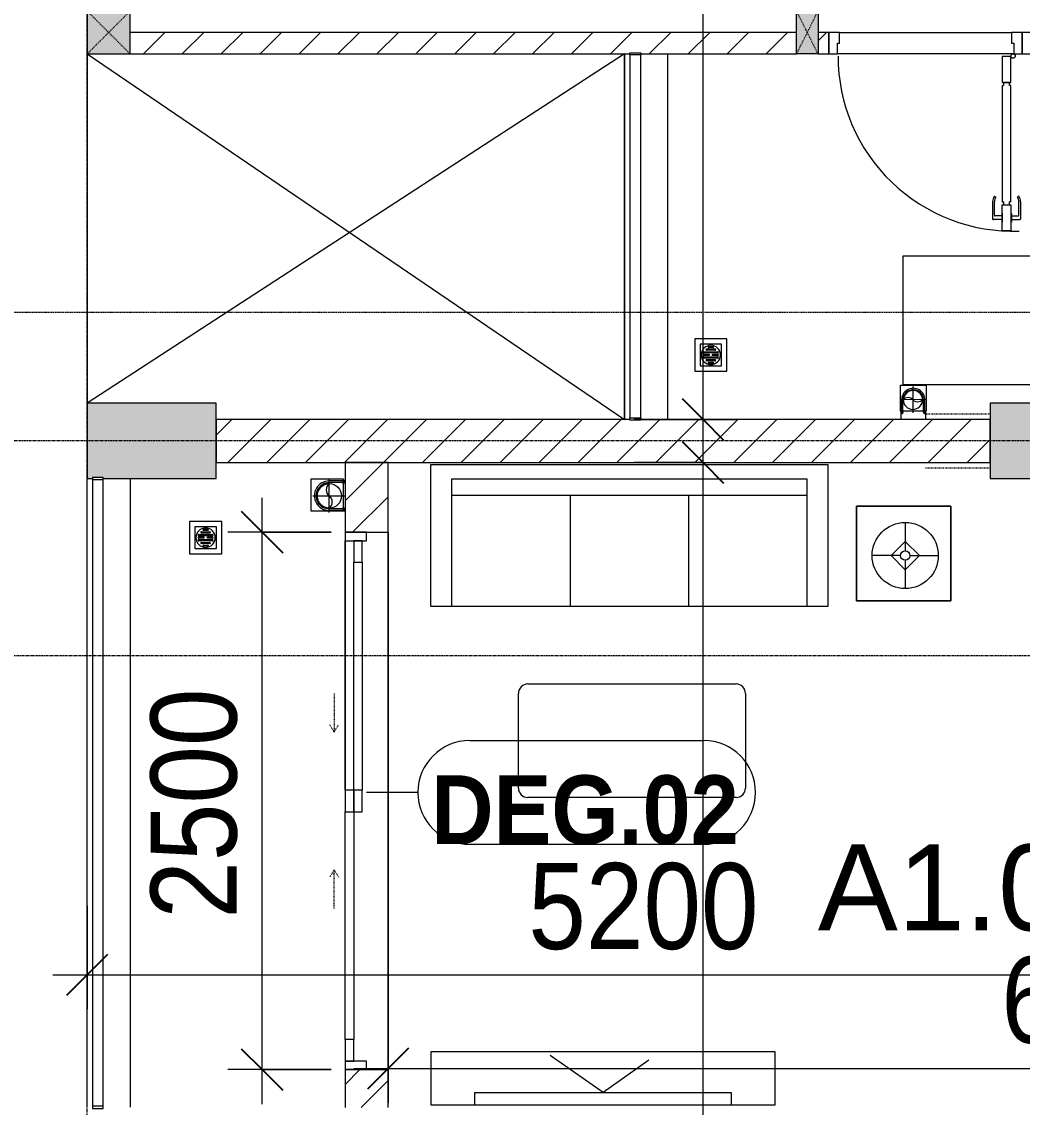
# Model space of a CAD drawing. Header units: millimetres. Extents: x 1591 to 239055, y -15958 to 83255.
# Drawn here: x 129228 to 133882, y 22437 to 27487 of the extents above; entities that cross this region are included whole.
import ezdxf

# ---------------------------------------------------------------- set-up
doc = ezdxf.new("R2010")
doc.units = ezdxf.units.MM
for name, pattern in [('Dash', [6, 3, -3]), ('Dash 1_8_', [6.35, 3.175, -3.175]), ('Dash Dot 3_16_', [7.9375, 4.7625, -1.5875, 0, -1.5875]), ('Grid Line', [22.225, 12.7, -3.175, 3.175, -3.175]), ('IMPORT-CENTER _2_', [40.64, 25.4, -5.08, 5.08, -5.08])]:
    doc.linetypes.add(name, pattern=pattern)
for name, color, linetype, lineweight in [('0-1', 250, 'Continuous', 5), ('A-ANNO-DIMS', 211, 'Continuous', 9), ('A-ANNO-DIMS-160', 211, 'Continuous', 9), ('A-AREA', 32, 'Dash 1_8_', 9), ('A-AREA-IDEN', 2, 'Continuous', 9), ('A-DETL-GENF-1', 9, 'Continuous', 9), ('A-DETL-THIN-1', 151, 'Continuous', 9), ('A-DOOR', 31, 'Continuous', 9), ('A-DOOR-1', 254, 'Continuous', 9), ('A-DOOR-2', 9, 'Continuous', 9), ('A-DOOR-FRAM', 31, 'Continuous', 9), ('A-DOOR-HDLN', 31, 'Dash', 9), ('A-DOOR-IDEN', 31, 'Continuous', 9), ('A-FLOR-1', 7, 'Continuous', 9), ('A-FLOR-2', 9, 'Continuous', 9), ('A-FLOR-HRAL', 11, 'Continuous', 9), ('A-FLOR-HRAL-1', 254, 'Continuous', 9), ('A-FLOR-HRAL-2', 9, 'Continuous', 9), ('A-WALL', 113, 'Continuous', 9), ('A-WALL-1', 253, 'Continuous', 18), ('A-WALL-2', 9, 'Continuous', 9), ('A-WALL-3', 113, 'Continuous', 18), ('A-WALL-PATT-1', 10, 'Continuous', 9), ('A-WALL-PATT-2', 111, 'Continuous', 9), ('G-ANNO-SYMB-1', 111, 'Dash Dot 3_16_', 18), ('G-IMPT', 8, 'Continuous', 9), ('G-IMPT-1', 254, 'Continuous', 9), ('G-IMPT-2', 8, 'IMPORT-CENTER _2_', 9), ('I-FURN', 30, 'Continuous', 9), ('I-FURN-1', 254, 'Continuous', 9), ('M-EQPM', 50, 'Continuous', 9), ('S-COLS', 52, 'Continuous', 9), ('S-COLS-1', 52, 'Continuous', 5), ('S-COLS-2', 250, 'Continuous', 18), ('S-COLS-3', 254, 'Continuous', 9), ('S-COLS-4', 253, 'Continuous', 18), ('S-COLS-5', 52, 'Continuous', 18), ('S-COLS-HDLN', 52, 'Dash', 9), ('S-COLS-HDLN-1', 9, 'Dash', 9), ('S-GRID-1', 1, 'Grid Line', 9)]:
    doc.layers.add(name, color=color, linetype=linetype, lineweight=lineweight)
doc.styles.add('Arial_13', font='arial_0.ttf', dxfattribs={"height": 400})
doc.styles.add('Arial_B_5', font='arialbd_0.ttf', dxfattribs={"width": 0.9, "height": 320})
doc.styles.add('UTM Avo', font='UTM Avo.ttf', dxfattribs={"width": 0.9, "height": 400})
doc.dimstyles.new('1_Dim_chi_tiet_2_5', dxfattribs={"dimscale": 304.8, "dimtxt": 399.720379, "dimasz": 0.629921, "dimexe": 0.524934, "dimexo": 0.0625, "dimgap": 0.052493, "dimtad": 1, "dimdec": 0, "dimrnd": 5, "dimzin": 0, "dimdsep": 46, "dimtxsty": 'UTM Avo', "dimblk1": 'OBLIQUE', "dimblk2": 'OBLIQUE', "dimsah": 1, "dimcen": 0.09, "dimdle": 0.524934, "dimazin": 0, "dimtfac": 1, "dimtdec": 4, "dimtix": 1, "dimtmove": 0, "dimatfit": 3, "dimfxl": 1.049869, "dimfxlon": 1, "dimtvp": 1, "dimtolj": 1, "dimtzin": 0, "dimarcsym": 2})
pattern_1 = [(45, (0, 0), (-90.50967, 90.50967), [])]
pattern_2 = [(45, (95879.7, 0), (-90.50967, 90.50967), [])]

# ---------------------------------------------------------------- blocks, each defined once
blk = doc.blocks.new('NCV_TKTC_KET CAU_rvt-1-TKCS_MB TẦNG 6-8')
at = {"layer": 'S-COLS-1'}
for points in [[(33727.6, 25361.9), (34252.6, 25361.9), (34252.6, 25711.9), (33652.6, 25711.9), (33652.6, 25361.9), (33677.6, 25361.9), (33677.6, 25366.9), (33727.6, 25366.9)], [(38852.6, 25361.9), (38852.6, 25711.9), (37852.6, 25711.9), (37852.6, 25361.9), (38381.5, 25361.9)]]:
    blk.add_hatch(color=256, dxfattribs=at).paths.add_polyline_path(points)
at = {"layer": 'A-FLOR-1'}
blk.add_line((36152.5, 27336.9), (36152.5, 25636.9), dxfattribs=at)
at = {"layer": 'S-COLS-2'}
for p, q in [((34252.6, 25711.9), (33652.6, 25711.9)), ((33652.6, 25711.9), (33652.6, 25361.9)), ((34252.6, 25361.9), (34252.6, 25711.9)), ((38852.6, 25711.9), (37852.6, 25711.9)), ((37852.6, 25711.9), (37852.6, 25361.9)), ((33652.6, 25361.9), (33677.6, 25361.9)), ((33727.6, 25361.9), (34252.6, 25361.9)), ((37852.6, 25361.9), (38852.6, 25361.9))]:
    blk.add_line(p, q, dxfattribs=at)
blk = doc.blocks.new('MAY GIAT - MAY GIAT_dwg-348053-TKCS_MB TẦNG 6-8')
at = {"layer": 'G-IMPT-1', "flags": 128}
blk.add_lwpolyline([(5, 596.6), (5, 2.3), (605, 2.3), (605, 596.6)], close=True, dxfattribs=at)
blk = doc.blocks.new('MAY GIAT - MAY GIAT-401071-TKCS_MB TẦNG 6-8')
at = {"layer": 'I-FURN-1'}
for p, q in [((5, -2.3), (605, -2.3)), ((5, -596.6), (5, -2.3)), ((605, -2.3), (605, -596.6)), ((605, -596.6), (5, -596.6))]:
    blk.add_line(p, q, dxfattribs=at)
at = {"extrusion": (0, 0, -1), "zscale": -1, "rotation": 180}
blk.add_blockref('MAY GIAT - MAY GIAT_dwg-348053-TKCS_MB TẦNG 6-8', (0, 0), dxfattribs=at)
blk = doc.blocks.new('Railing - 50 x 10mm-901205-TKCS_MB TẦNG 6-8')
at = {"layer": 'A-FLOR-HRAL-2'}
for p, q in [((25, 5), (-25, 5)), ((-25, 5), (-25, -5)), ((25, -5), (25, 5)), ((-25, -5), (25, -5))]:
    blk.add_line(p, q, dxfattribs=at)
blk = doc.blocks.new('Railing - Railing-884005-TKCS_MB TẦNG 6-8')
at = {"layer": 'A-FLOR-HRAL-2'}
for p, q in [((13269.1, 18071.7), (13269.1, 16382.9)), ((13319.1, 16382.9), (13319.1, 18071.7))]:
    blk.add_line(p, q, dxfattribs=at)
at = {"extrusion": (0, 0, -1), "zscale": -1, "rotation": 180}
for p in [(-13294.1, 18076.7), (-13294.1, 16377.9)]:
    blk.add_blockref('Railing - 50 x 10mm-901205-TKCS_MB TẦNG 6-8', p, dxfattribs=at)
blk = doc.blocks.new('DOOR_CW_01 CANH MO-PANEL KINH - DIG_01-900x2200-CỬA NHÔM KÍNH-901226-TKCS_MB TẦNG 6-8')
at = {"layer": 'A-DETL-GENF-1'}
for p, q in [((-397, 872), (-357, 872)), ((-397, 752), (-397, 872)), ((-357, 872), (-357, 752)), ((-442, 737), (-442, 816.5)), ((-399, 820.5), (-438, 820.5)), ((-399, 831.8), (-397, 831.8)), ((-399, 792.2), (-399, 831.8)), ((-397, 792.2), (-397, 831.8)), ((-357, 792.2), (-357, 831.8)), ((-355, 831.8), (-357, 831.8)), ((-355, 792.2), (-355, 831.8)), ((-355, 820.5), (-316, 820.5)), ((-312, 737), (-312, 816.5)), ((-434, 799.5), (-434, 737)), ((-399, 803.5), (-430, 803.5)), ((-397, 792.2), (-399, 792.2)), ((-357, 792.2), (-355, 792.2)), ((-355, 803.5), (-324, 803.5)), ((-320, 799.5), (-320, 737)), ((-433.9, 711.2), (-427.3, 715.8)), ((-357, 752), (-397, 752)), ((-397, 738), (-391, 738)), ((-397, 738), (-397, 196)), ((-363, 752), (-391, 752)), ((-391, 752), (-391, 738)), ((-363, 738), (-363, 752)), ((-357, 738), (-363, 738)), ((-357, 196), (-357, 738)), ((-320.1, 711.2), (-326.7, 715.8)), ((-397, 196), (-391, 196)), ((-357, 182), (-397, 182)), ((-397, 182), (-397, 62)), ((-391, 196), (-391, 182)), ((-391, 182), (-363, 182)), ((-357, 196), (-363, 196)), ((-363, 182), (-363, 196)), ((-357, 62), (-357, 182)), ((-397, 62), (-357, 62))]:
    blk.add_line(p, q, dxfattribs=at)
blk.add_circle((-407, 60), 10, dxfattribs=at)
for centre, radius, start, end in [((-407, 60), 814, 360, 92), ((-438, 816.5), 4, 90, 180), ((-316, 816.5), 4, 0, 90), ((-430, 799.5), 4, 90, 180), ((-324, 799.5), 4, 360, 90), ((-397, 737), 45, 180, 215), ((-397, 737), 37, 180, 215), ((-357, 737), 37, 325, 0), ((-357, 737), 45, 325, 0)]:
    blk.add_arc(centre, radius, start, end, dxfattribs=at)
at = {"layer": 'A-DOOR-2'}
for p, q in [((-410, 50), (-450, 50)), ((-450, 50), (-450, -50)), ((-410, 0), (-410, 50)), ((-400, 0), (-410, 0)), ((-407, 50), (-382, 50)), ((-400, -50), (-400, 0)), ((410, 0), (400, 0)), ((400, 0), (400, -50)), ((450, 50), (410, 50)), ((410, 50), (410, 0)), ((450, -50), (450, 50)), ((-450, -50), (-400, -50)), ((400, -50), (450, -50))]:
    blk.add_line(p, q, dxfattribs=at)
blk = doc.blocks.new('G1_SOF - BO TRU - 100x200-746114-TKCS_MB TẦNG 6-8')
at = {"layer": 'S-COLS'}
blk.add_hatch(color=256, dxfattribs=at).paths.add_polyline_path([(50, -100), (50, 100), (-50, 100), (-50, -100)])
at = {"layer": 'S-COLS-4'}
for p, q in [((-50, 100), (50, 100)), ((-50, -100), (-50, 100)), ((50, 100), (50, -100)), ((50, -100), (-50, -100))]:
    blk.add_line(p, q, dxfattribs=at)
at = {"layer": 'S-COLS-HDLN-1'}
for p, q in [((50, -100), (-50, 100)), ((-50, -100), (50, 100))]:
    blk.add_line(p, q, dxfattribs=at)
blk = doc.blocks.new('LOBBY_SOFA_1 - LOBBY_SOFA_1-901228-TKCS_MB TẦNG 6-8')
at = {"layer": 'I-FURN'}
for p, q in [((-2128.3, 1548.5), (-1160.3, 1548.5)), ((-2172.3, 1064.5), (-2172.3, 1504.5)), ((-1116.3, 1504.5), (-1116.3, 1064.5)), ((-1160.3, 1020.5), (-2128.3, 1020.5)), ((-2556, 660), (-708, 660)), ((-2556, 0), (-2556, 660)), ((-2457, 66), (-2457, 660)), ((-1907, 143), (-1907, 660)), ((-1357, 143), (-1357, 660)), ((-807, 660), (-807, 66)), ((-708, 660), (-708, 0)), ((-2688.2, 633.5), (-3128.2, 633.5)), ((-3128.2, 633.5), (-3128.2, 193.5)), ((-2688.2, 193.5), (-2688.2, 633.5)), ((-2915.4, 445), (-2915.4, 577)), ((-2981.4, 423), (-2915.4, 489)), ((-2915.4, 489), (-2849.4, 423)), ((-2937.4, 423), (-3069.4, 423)), ((-2915.4, 357), (-2981.4, 423)), ((-2849.4, 423), (-2915.4, 357)), ((-2893.4, 423), (-2761.4, 423)), ((-2915.4, 269), (-2915.4, 401)), ((-3128.2, 193.5), (-2688.2, 193.5)), ((-807, 143), (-2457, 143)), ((-807, 66), (-2457, 66)), ((-708, 0), (-2556, 0))]:
    blk.add_line(p, q, dxfattribs=at)
for radius in [154, 22]:
    blk.add_circle((-2915.4, 423), radius, dxfattribs=at)
for centre, start, end in [((-2128.3, 1504.5), 90, 180), ((-1160.3, 1504.5), 0, 90), ((-2128.3, 1064.5), 180, 270), ((-1160.3, 1064.5), 270, 0)]:
    blk.add_arc(centre, 44, start, end, dxfattribs=at)
at = {"layer": 'I-FURN-1'}
for p, q in [((-2128.3, 1548.5), (-1160.3, 1548.5)), ((-2172.3, 1064.5), (-2172.3, 1504.5)), ((-1116.3, 1504.5), (-1116.3, 1064.5)), ((-1160.3, 1020.5), (-2128.3, 1020.5)), ((-2556, 660), (-708, 660)), ((-2556, 0), (-2556, 660)), ((-708, 660), (-708, 0)), ((-3128.2, 633.5), (-2688.2, 633.5)), ((-3128.2, 193.5), (-3128.2, 633.5)), ((-2688.2, 633.5), (-2688.2, 193.5)), ((-2688.2, 193.5), (-3128.2, 193.5)), ((-708, 0), (-2556, 0))]:
    blk.add_line(p, q, dxfattribs=at)
for centre, start, end in [((-2128.3, 1504.5), 90, 180), ((-1160.3, 1504.5), 0, 90), ((-2128.3, 1064.5), 180, 270), ((-1160.3, 1064.5), 270, 0)]:
    blk.add_arc(centre, 44, start, end, dxfattribs=at)
blk = doc.blocks.new('RES_BAN AN - RES_BAN AN-901221-TKCS_MB TẦNG 6-8')
at = {"layer": 'I-FURN-1'}
for p, q in [((0, 250), (1600, 250)), ((0, 0), (0, 250)), ((1600, 250), (1600, 0)), ((1600, 0), (0, 0))]:
    blk.add_line(p, q, dxfattribs=at)
blk = doc.blocks.new('KE TIVI-2 - KE TIVI-2-901222-TKCS_MB TẦNG 6-8')
at = {"layer": 'I-FURN-1'}
for p, q in [((0, 60), (-245.7, 232.1)), ((213, 209.1), (0, 60)), ((-595.6, 60), (595.6, 60)), ((-595.6, 0), (-595.6, 60)), ((595.6, 60), (595.6, 0)), ((595.6, 0), (-595.6, 0))]:
    blk.add_line(p, q, dxfattribs=at)
blk = doc.blocks.new('NCV_TKTC_TANG 6 - 8_rvt-2-TKCS_MB TẦNG 6-8')
at = {"layer": 'A-WALL-PATT-1'}
h = blk.add_hatch(dxfattribs=at)
h.set_pattern_fill('FP_1', color=256, style=0, pattern_type=2)
h.set_pattern_definition(pattern_1)
h.paths.add_polyline_path([(33852.6, 27336.9), (36177.6, 27336.9), (36177.6, 27342.4), (36227.6, 27342.4), (36227.6, 27336.9), (36952.6, 27336.9), (36952.6, 27436.9), (33852.6, 27436.9)])
h = blk.add_hatch(dxfattribs=at)
h.set_pattern_fill('FP_1', color=256, style=0, pattern_type=2)
h.set_pattern_definition(pattern_1)
h.paths.add_polyline_path([(37102.6, 27336.9), (37102.6, 27436.9), (37052.6, 27436.2), (37052.6, 27336.9)])
h.paths.add_polyline_path([(38002.6, 27336.9), (38052.6, 27336.9), (38052.6, 27436.9), (38002.6, 27436.9)])
at = {"layer": 'A-FLOR-2'}
for p, q in [((37152.6, 27436.9), (37952.6, 27436.9)), ((35052.6, 25112.4), (35052.6, 22612.4)), ((35052.6, 22613.5), (35052.6, 25112.4)), ((34852.6, 25072.4), (34852.6, 23912.4)), ((34952.6, 22613.5), (35052.6, 22613.5))]:
    blk.add_line(p, q, dxfattribs=at)
at = {"layer": 'A-WALL-1'}
for p, q in [((36952.6, 27436.9), (33852.6, 27436.9)), ((37102.6, 27436.9), (37052.6, 27436.9)), ((37102.6, 27336.9), (37102.6, 27436.9)), ((38052.6, 27436.9), (38002.6, 27436.9)), ((38002.6, 27436.9), (38002.6, 27336.9)), ((33852.6, 27336.9), (36177.6, 27336.9)), ((36227.6, 27336.9), (36952.6, 27336.9)), ((37052.6, 27336.9), (37102.6, 27336.9)), ((38002.6, 27336.9), (38052.6, 27336.9))]:
    blk.add_line(p, q, dxfattribs=at)
at = {"layer": 'A-WALL-2'}
for p, q in [((37152.6, 27436.9), (37952.6, 27436.9)), ((36152.6, 25636.9), (36152.6, 27336.9)), ((36352.6, 27336.9), (36352.6, 25636.9)), ((37962.6, 27336.9), (37142.6, 27336.9))]:
    blk.add_line(p, q, dxfattribs=at)
at = {"layer": 'A-DOOR-1', "rotation": 180}
blk.add_blockref('DOOR_CW_01 CANH MO-PANEL KINH - DIG_01-900x2200-CỬA NHÔM KÍNH-901226-TKCS_MB TẦNG 6-8', (37552.6, 27386.9), dxfattribs=at)
at = {"layer": 'A-FLOR-HRAL-1'}
blk.add_blockref('Railing - Railing-884005-TKCS_MB TẦNG 6-8', (22908.5, 9260.7), dxfattribs=at)
at = {"layer": 'I-FURN-1'}
for name, p, rotation in [('MAY GIAT - MAY GIAT-401071-TKCS_MB TẦNG 6-8', (38044.8, 26402.4), 270.0000000000009), ('LOBBY_SOFA_1 - LOBBY_SOFA_1-901228-TKCS_MB TẦNG 6-8', (34542.6, 25426.9), 180)]:
    blk.add_blockref(name, p, dxfattribs=dict(at, rotation=rotation))
for name, p in [('RES_BAN AN - RES_BAN AN-901221-TKCS_MB TẦNG 6-8', (35252.2, 22446.9)), ('KE TIVI-2 - KE TIVI-2-901222-TKCS_MB TẦNG 6-8', (36052.2, 22446.9))]:
    blk.add_blockref(name, p, dxfattribs=at)
at = {"layer": 'S-COLS-3'}
blk.add_blockref('G1_SOF - BO TRU - 100x200-746114-TKCS_MB TẦNG 6-8', (37002.6, 27436.9), dxfattribs=at)
blk = doc.blocks.new('G1_SOF - BO TRU - 200x200-3056268-TKCS_MB TẦNG 6-8')
at = {"layer": 'S-COLS'}
blk.add_hatch(color=256, dxfattribs=at).paths.add_polyline_path([(100, -100), (100, 100), (-100, 100), (-100, -100)])
at = {"layer": 'S-COLS-5'}
for p, q in [((100, 100), (-100, 100)), ((-100, 100), (-100, -100)), ((100, -100), (100, 100)), ((-100, -100), (100, -100))]:
    blk.add_line(p, q, dxfattribs=at)
at = {"layer": 'S-COLS-HDLN'}
for p, q in [((100, 100), (-100, -100)), ((-100, 100), (100, -100))]:
    blk.add_line(p, q, dxfattribs=at)
blk = doc.blocks.new('TKTC_XREF_251221_MB TANG 2-7 - TKTC_XREF_260130_MB TANG 2-5_dwg_$cc-V147-TKCS_MB TẦNG 6-8')
at = {"layer": 'G-IMPT-2'}
for p, q in [((0, -0.673), (0, 0.673)), ((-0.673, 0), (0.65, 0))]:
    blk.add_line(p, q, dxfattribs=at)
at = {"layer": 'M-EQPM'}
blk.add_circle((0, 0), 0.5, dxfattribs=at)
for centre, radius, start, end in [((0, 0), 0.5, 90, 270), ((0.188, 0.25), 0.313, 126.8699, 233.1301), ((-0.188, -0.25), 0.313, 306.8699, 53.1301)]:
    blk.add_arc(centre, radius, start, end, dxfattribs=at)
blk = doc.blocks.new('TKTC_XREF_251221_MB TANG 2-7 - TKTC_XREF_260130_MB TANG 2-5_dwg_CUM U_DN100-V148-TKCS_MB TẦNG 6-8')
at = {"layer": 'G-IMPT'}
blk.add_hatch(color=256, dxfattribs=at).paths.add_polyline_path([(0, 61), (0, 57), (14.8, 55.1), (28.5, 49.4), (40.3, 40.3), (49.4, 28.5), (55.1, 14.8), (57, 0), (55.1, -14.8), (49.4, -28.5), (40.3, -40.3), (28.5, -49.4), (14.8, -55.1), (0, -57), (0, -61), (15.8, -58.9), (30.5, -52.8), (43.1, -43.1), (52.8, -30.5), (58.9, -15.8), (61, 0), (58.9, 15.8), (52.8, 30.5), (43.1, 43.1), (30.5, 52.8), (15.8, 58.9)])
for p, q in [((-72.7, 69.3), (-72.7, 60.7)), ((-66.9, 67.9), (-71.7, 67.9)), ((-66.9, 62.1), (-71.7, 62.1)), ((-65, 69), (0, 69)), ((-72.7, -60.7), (-72.7, -69.3)), ((-66.9, -62.1), (-71.7, -62.1)), ((-66.9, -67.9), (-71.7, -67.9)), ((-65, -69), (0, -69))]:
    blk.add_line(p, q, dxfattribs=at)
at = {"layer": 'G-IMPT', "flags": 128}
for points in [[(-71.7, 59.2), (-66.9, 59.2), (-66.9, 70.8), (-71.7, 70.8)], [(-66.9, 70.8), (-66.9, 72.7), (-65, 72.7), (-65, 57.3), (-66.9, 57.3), (-66.9, 59.2)], [(-65, 61), (0, 61), (0, 57)], [(-71.7, -70.8), (-66.9, -70.8), (-66.9, -59.2), (-71.7, -59.2)], [(-66.9, -59.2), (-66.9, -57.3), (-65, -57.3), (-65, -72.7), (-66.9, -72.7), (-66.9, -70.8)], [(-65, -61), (0, -61), (0, -57)]]:
    blk.add_lwpolyline(points, dxfattribs=at)
at = {"layer": 'G-IMPT'}
for centre, radius, start, end in [((-71.1, 69.3), 1.56, 112.6199, 247.3801), ((-67.9, 65), 4.8, 143.1301, 216.8699), ((-71.1, 60.7), 1.56, 112.6199, 247.3801), ((0, 0), 69, 270, 90), ((0, 0), 61, 270, 90), ((0, 0), 57, 270, 90), ((-71.1, -60.7), 1.56, 112.6199, 247.3801), ((-67.9, -65), 4.8, 143.1301, 216.8699), ((-71.1, -69.3), 1.56, 112.6199, 247.3801)]:
    blk.add_arc(centre, radius, start, end, dxfattribs=at)
blk = doc.blocks.new('TKTC_XREF_251221_MB TANG 2-7 - TKTC_XREF_260130_MB TANG 2-5_dwg_$cc-4746806-TKCS_MB TẦNG 6-8')
at = {"layer": 'G-IMPT-2'}
for p, q in [((0, -0.673), (0, 0.673)), ((-0.673, 0), (0.673, 0))]:
    blk.add_line(p, q, dxfattribs=at)
at = {"layer": 'M-EQPM'}
blk.add_circle((0, 0), 0.5, dxfattribs=at)
for centre, radius, start, end in [((0, 0), 0.5, 90, 270), ((0.188, 0.25), 0.313, 126.8699, 233.1301), ((-0.188, -0.25), 0.313, 306.8699, 53.1301)]:
    blk.add_arc(centre, radius, start, end, dxfattribs=at)
blk = doc.blocks.new('TKTC_XREF_251221_MB TANG 2-7 - TKTC_XREF_260130_MB TANG 2-5_dwg_CUM U_DN100-4746796-TKCS_MB TẦNG 6-8')
at = {"layer": 'G-IMPT'}
blk.add_hatch(color=256, dxfattribs=at).paths.add_polyline_path([(0, 61), (0, 57), (14.8, 55.1), (28.5, 49.4), (40.3, 40.3), (49.4, 28.5), (55.1, 14.8), (57, 0), (55.1, -14.8), (49.4, -28.5), (40.3, -40.3), (28.5, -49.4), (14.8, -55.1), (0, -57), (0, -61), (15.8, -58.9), (30.5, -52.8), (43.1, -43.1), (52.8, -30.5), (58.9, -15.8), (61, 0), (58.9, 15.8), (52.8, 30.5), (43.1, 43.1), (30.5, 52.8), (15.8, 58.9)])
for p, q in [((-79.1, 66.6), (-79.1, 63.4)), ((-76.6, 66.6), (-76.6, 63.4)), ((-74.6, 66.6), (-74.6, 63.4)), ((-72.7, 69.3), (-72.7, 60.7)), ((-66.9, 67.9), (-71.7, 67.9)), ((-65, 69), (0, 69)), ((-66.9, 62.1), (-71.7, 62.1)), ((-79.1, -63.4), (-79.1, -66.6)), ((-76.6, -63.4), (-76.6, -66.6)), ((-74.6, -63.4), (-74.6, -66.6)), ((-72.7, -60.7), (-72.7, -69.3)), ((-66.9, -62.1), (-71.7, -62.1)), ((-66.9, -67.9), (-71.7, -67.9)), ((-65, -69), (0, -69))]:
    blk.add_line(p, q, dxfattribs=at)
at = {"layer": 'G-IMPT', "flags": 128}
for points in [[(-72.7, 67.6), (-78.1, 67.6), (-78.1, 62.4), (-72.7, 62.4)], [(-71.7, 59.2), (-66.9, 59.2), (-66.9, 70.8), (-71.7, 70.8)], [(-66.9, 70.8), (-66.9, 72.7), (-65, 72.7), (-65, 57.3), (-66.9, 57.3), (-66.9, 59.2)], [(-65, 61), (0, 61), (0, 57)], [(-72.7, -62.4), (-78.1, -62.4), (-78.1, -67.6), (-72.7, -67.6)], [(-71.7, -70.8), (-66.9, -70.8), (-66.9, -59.2), (-71.7, -59.2)], [(-66.9, -59.2), (-66.9, -57.3), (-65, -57.3), (-65, -72.7), (-66.9, -72.7), (-66.9, -70.8)], [(-65, -61), (0, -61), (0, -57)]]:
    blk.add_lwpolyline(points, dxfattribs=at)
at = {"layer": 'G-IMPT'}
for centre, radius, start, end in [((-78.1, 66.6), 0.96, 90, 180), ((-71.1, 69.3), 1.56, 112.61986, 247.38014), ((-67.9, 65), 4.8, 143.1301, 216.8699), ((0, 0), 69, 270, 90), ((-78.1, 63.4), 0.96, 180, 270), ((-71.1, 60.7), 1.56, 112.61986, 247.38014), ((0, 0), 61, 270, 90), ((0, 0), 57, 270, 90), ((-78.1, -63.4), 0.96, 90, 180), ((-71.1, -60.7), 1.56, 112.61986, 247.38014), ((-67.9, -65), 4.8, 143.1301, 216.8699), ((-78.1, -66.6), 0.96, 180, 270), ((-71.1, -69.3), 1.56, 112.61986, 247.38014)]:
    blk.add_arc(centre, radius, start, end, dxfattribs=at)
blk = doc.blocks.new('TKTC_XREF_251221_MB TANG 2-7 - TKTC_XREF_260130_MB TANG 2-5_dwg_THU NUOC - THU NUOC-444531-TKCS_MB TẦNG 1-4746804-TKCS_MB TẦNG 6-8')
at = {"layer": 'G-IMPT'}
for p, q in [((-23.3, 10.8), (40.9, 10.8)), ((40.9, 4.8), (-23.3, 4.8)), ((-11, 23.3), (28.5, 23.3)), ((28.5, 17.3), (-11, 17.3)), ((-1.1, 35.6), (18.5, 35.6)), ((18.5, 29.6), (-1.1, 29.6)), ((-23.3, -13.6), (40.9, -13.6)), ((40.9, -19.6), (-23.3, -19.6)), ((-11, -26.1), (28.5, -26.1)), ((28.5, -32.1), (-11, -32.1)), ((-1.1, -38.5), (18.5, -38.5)), ((18.5, -44.5), (-1.1, -44.5))]:
    blk.add_line(p, q, dxfattribs=at)
at = {"layer": 'G-IMPT', "flags": 128}
for points in [[(83.7, -79.4), (83.7, 70.6), (-66.3, 70.6), (-66.3, -79.4)], [(58.7, -54.4), (58.7, 45.6), (-41.3, 45.6), (-41.3, -54.4)]]:
    blk.add_lwpolyline(points, close=True, dxfattribs=at)
for points in [[(-23.3, -1.2), (0.7, -1.2), (0.7, -7.2), (-23.3, -7.2)], [(40.9, -7.2), (16.7, -7.2), (16.7, -1.2), (40.9, -1.2)]]:
    blk.add_lwpolyline(points, dxfattribs=at)
at = {"layer": 'G-IMPT'}
for centre, radius, start, end in [((8.7, -4.4), 45, 360, 180), ((8.7, -4.4), 45, 360, 180), ((-23.3, 7.8), 3, 90, 270), ((-11, 20.3), 3, 90, 270), ((-1.1, 32.6), 3, 90, 270), ((18.5, 32.6), 3, 270, 90), ((28.5, 20.3), 3, 270, 90), ((40.9, 7.8), 3, 270, 90), ((8.7, -4.4), 45, 180, 360), ((8.7, -4.4), 45, 180, 360), ((-23.3, -4.2), 3, 90, 270), ((-23.3, -16.6), 3, 90, 270), ((-11, -29.1), 3, 90, 270), ((-1.1, -41.5), 3, 90, 270), ((18.5, -41.5), 3, 270, 90), ((28.5, -29.1), 3, 270, 90), ((40.9, -4.2), 3, 270, 90), ((40.9, -16.6), 3, 270, 90)]:
    blk.add_arc(centre, radius, start, end, dxfattribs=at)
blk = doc.blocks.new('TKTC_XREF_251221_MB TANG 2-7 - TKTC_XREF_251221_MB TANG 2-7-2039446-TKCS_MB TẦNG 6-8')
at = {"layer": 'M-EQPM'}
for p, q in [((0, 10100), (0, 8475)), ((3783.5, 8439), (3783.5, 8559)), ((3783.5, 8559), (3903.1, 8559)), ((3903.1, 8559), (3903.1, 8439)), ((3785.2, 8439), (3785.2, 8400)), ((3901, 8439), (3785.2, 8439)), ((3903.1, 8439), (3785.2, 8439)), ((3901, 8400), (3901, 8439)), ((1041.4, 8123.3), (1191, 8123.3)), ((1041.4, 7972.9), (1041.4, 8123.3)), ((1191, 8123.3), (1191, 7972.9)), ((1191, 7972.9), (1041.4, 7972.9))]:
    blk.add_line(p, q, dxfattribs=at)
for p in [(2892.4, 8704.4), (542.3, 7854.4)]:
    blk.add_blockref('TKTC_XREF_251221_MB TANG 2-7 - TKTC_XREF_260130_MB TANG 2-5_dwg_THU NUOC - THU NUOC-444531-TKCS_MB TẦNG 1-4746804-TKCS_MB TẦNG 6-8', p)
at = {"extrusion": (0, 0, -1), "xscale": 90.00000000005102, "yscale": 90.00000000005102, "zscale": -90.000000000051, "rotation": 270.374026779938}
blk.add_blockref('TKTC_XREF_251221_MB TANG 2-7 - TKTC_XREF_260130_MB TANG 2-5_dwg_$cc-4746806-TKCS_MB TẦNG 6-8', (-3841.1, 8491.9), dxfattribs=at)
for name, p, xscale, yscale, zscale, rotation in [('TKTC_XREF_251221_MB TANG 2-7 - TKTC_XREF_260130_MB TANG 2-5_dwg_CUM U_DN100-4746796-TKCS_MB TẦNG 6-8', (3842.9, 8490.3), 0.7894736842105242, 0.7894736842105242, 0.7894736842105242, 89.99999999844349), ('TKTC_XREF_251221_MB TANG 2-7 - TKTC_XREF_260130_MB TANG 2-5_dwg_$cc-V147-TKCS_MB TẦNG 6-8', (1126.1, 8044.4), 113.7150000000073, 113.7150000000073, 113.7150000000073, 359.9990086636432), ('TKTC_XREF_251221_MB TANG 2-7 - TKTC_XREF_260130_MB TANG 2-5_dwg_CUM U_DN100-V148-TKCS_MB TẦNG 6-8', (1126.1, 8045.3), 0.9975000000000006, 0.9975000000000006, 0.9975000000000006, 180.000991338195)]:
    blk.add_blockref(name, p, dxfattribs=dict(xscale=xscale, yscale=yscale, zscale=zscale, rotation=rotation))
blk = doc.blocks.new('Railing - 50 x 10mm-1251311-TKCS_MB TẦNG 6-8')
at = {"layer": 'A-FLOR-HRAL'}
for p, q in [((25, 5), (-25, 5)), ((-25, 5), (-25, -5)), ((25, -5), (25, 5)), ((-25, -5), (25, -5))]:
    blk.add_line(p, q, dxfattribs=at)
blk = doc.blocks.new('Railing - Railing-3828412-TKCS_MB TẦNG 6-8')
at = {"layer": 'A-FLOR-HRAL'}
for p, q in [((33677.6, 25356.9), (33677.6, 22442.4)), ((33727.6, 22442.4), (33727.6, 25356.9))]:
    blk.add_line(p, q, dxfattribs=at)
for p in [(33702.6, 25361.9), (33702.6, 22437.4)]:
    blk.add_blockref('Railing - 50 x 10mm-1251311-TKCS_MB TẦNG 6-8', p)
blk = doc.blocks.new('DEG_02-DEG_03 - DEG_02-2500x2400mm-CỬA ĐI 02 CÁNH TRƯỢT-625766-TKCS_MB TẦNG 6-8')
at = {"layer": 'A-DOOR'}
for p, q in [((-1110, 100), (-1210, 100)), ((-1210, 100), (-1210, 60)), ((-1210, 60), (-1110, 60)), ((-1110, 60), (-1110, 100)), ((-1110, 100), (-50, 100)), ((-50, 60), (-1110, 60)), ((50, 100), (-50, 100)), ((-50, 100), (-50, 60)), ((50, 60), (-50, 60)), ((-50, 60), (-50, 20)), ((-50, 60), (50, 60)), ((50, 60), (50, 100)), ((50, 20), (50, 60)), ((50, 60), (1110, 60)), ((1210, 60), (1110, 60)), ((1110, 60), (1110, 20)), ((1210, 20), (1210, 60)), ((-50, 20), (50, 20)), ((1110, 20), (50, 20)), ((1110, 20), (1210, 20))]:
    blk.add_line(p, q, dxfattribs=at)
at = {"layer": 'A-DOOR-FRAM'}
for p, q in [((-1210, 100), (-1250, 100)), ((-1250, 100), (-1250, 0)), ((-1210, 0), (-1210, 100)), ((1250, 100), (1210, 100)), ((1210, 100), (1210, 0)), ((1250, 0), (1250, 100)), ((-1250, 0), (-1210, 0)), ((1210, 0), (1250, 0))]:
    blk.add_line(p, q, dxfattribs=at)
at = {"layer": 'A-DOOR-HDLN'}
for p, q in [((-320.4, 151.1), (-355, 171.1)), ((320.4, 151.1), (355, 171.1)), ((-500.4, 151.1), (-320.4, 151.1)), ((-320.4, 151.1), (-355, 131.1)), ((320.4, 151.1), (355, 131.1)), ((500.4, 151.1), (320.4, 151.1))]:
    blk.add_line(p, q, dxfattribs=at)
blk = doc.blocks.new('DIMBLOCK12-TKCS_MB TẦNG 6-8')
at = {"layer": 'A-ANNO-DIMS-160'}
for p, q in [((129532.3, 23373.9), (129532.3, 22893.9)), ((129532.3, 23053.9), (129532.3, 23373.9)), ((134732.3, 23373.9), (134732.3, 22893.9)), ((134732.3, 23053.9), (134732.3, 23373.9)), ((129372.3, 23053.9), (134732.3, 23053.9))]:
    blk.add_line(p, q, dxfattribs=at)
at = {"layer": 'A-ANNO-DIMS-160', "lineweight": 25}
for p, q in [((129532.3, 23053.9), (129628.3, 23149.9)), ((134732.3, 23053.9), (134828.3, 23149.9)), ((129532.3, 23053.9), (129436.3, 22957.9)), ((134732.3, 23053.9), (134636.3, 22957.9))]:
    blk.add_line(p, q, dxfattribs=at)
at = {"layer": 'A-ANNO-DIMS-160', "color": 0, "insert": (131584.5, 23573.5), "char_height": 400, "width": 1314.636, "attachment_point": 1, "line_spacing_factor": 1.110334, "style": 'UTM Avo'}
blk.add_mtext('5200', dxfattribs=at)
blk = doc.blocks.new('_Oblique')
at = {"color": 0, "linetype": 'ByBlock', "lineweight": -2}
blk.add_line((-0.5, -0.5), (0.5, 0.5), dxfattribs=at)
blk = doc.blocks.new('DIMBLOCK85-TKCS_MB TẦNG 6-8')
at = {"layer": 'A-ANNO-DIMS-160'}
for p, q in [((132397.1, 25476.9), (132397.1, 33796.9)), ((132077.1, 33636.9), (132557.1, 33636.9)), ((132397.1, 33636.9), (132077.1, 33636.9)), ((132077.1, 25636.9), (132557.1, 25636.9)), ((132397.1, 25636.9), (132077.1, 25636.9))]:
    blk.add_line(p, q, dxfattribs=at)
at = {"layer": 'A-ANNO-DIMS-160', "lineweight": 25}
for p, q in [((132397.1, 33636.9), (132301.1, 33732.9)), ((132397.1, 33636.9), (132493.1, 33540.9)), ((132397.1, 25636.9), (132301.1, 25732.9)), ((132397.1, 25636.9), (132493.1, 25540.9))]:
    blk.add_line(p, q, dxfattribs=at)
at = {"layer": 'A-ANNO-DIMS-160', "color": 0, "insert": (131877.4, 29089.2), "char_height": 400, "width": 1314.636, "attachment_point": 1, "rotation": 90, "line_spacing_factor": 1.110334, "style": 'UTM Avo'}
blk.add_mtext('8000', dxfattribs=at)
blk = doc.blocks.new('DIMBLOCK101-TKCS_MB TẦNG 6-8')
at = {"layer": 'A-ANNO-DIMS-160'}
for p, q in [((132397.1, 17276.9), (132397.1, 25596.9)), ((132077.1, 25436.9), (132557.1, 25436.9)), ((132397.1, 25436.9), (132077.1, 25436.9)), ((132077.1, 17436.9), (132557.1, 17436.9)), ((132397.1, 17436.9), (132077.1, 17436.9))]:
    blk.add_line(p, q, dxfattribs=at)
at = {"layer": 'A-ANNO-DIMS-160', "lineweight": 25}
for p, q in [((132397.1, 25436.9), (132301.1, 25532.9)), ((132397.1, 25436.9), (132493.1, 25340.9)), ((132397.1, 17436.9), (132301.1, 17532.9)), ((132397.1, 17436.9), (132493.1, 17340.9))]:
    blk.add_line(p, q, dxfattribs=at)
at = {"layer": 'A-ANNO-DIMS-160', "color": 0, "insert": (131877.4, 20889.2), "char_height": 400, "width": 1314.636, "attachment_point": 1, "rotation": 90, "line_spacing_factor": 1.110334, "style": 'UTM Avo'}
blk.add_mtext('8000', dxfattribs=at)
blk = doc.blocks.new('DIMBLOCK158-TKCS_MB TẦNG 6-8')
at = {"layer": 'A-ANNO-DIMS-160'}
for p, q in [((130932.3, 22937.8), (130932.3, 22457.8)), ((130932.3, 22617.8), (130932.3, 22937.8)), ((137732.3, 22937.8), (137732.3, 22457.8)), ((137732.3, 22617.8), (137732.3, 22937.8)), ((130772.3, 22617.8), (137892.3, 22617.8))]:
    blk.add_line(p, q, dxfattribs=at)
at = {"layer": 'A-ANNO-DIMS-160', "lineweight": 25}
for p, q in [((130932.3, 22617.8), (131028.3, 22713.8)), ((137732.3, 22617.8), (137828.3, 22713.8)), ((130932.3, 22617.8), (130836.3, 22521.8)), ((137732.3, 22617.8), (137636.3, 22521.8))]:
    blk.add_line(p, q, dxfattribs=at)
at = {"layer": 'A-ANNO-DIMS-160', "color": 0, "insert": (133784.5, 23137.4), "char_height": 400, "width": 1314.636, "attachment_point": 1, "line_spacing_factor": 1.110334, "style": 'UTM Avo'}
blk.add_mtext('6800', dxfattribs=at)
blk = doc.blocks.new('STN_Door Tag - STN_Door Tag-1788670-TKCS_MB TẦNG 6-8')
at = {"layer": 'A-DOOR-IDEN'}
for p, q in [((-3.37, 1.495), (3.431, 1.495)), ((-3.37, -1.524), (3.431, -1.524))]:
    blk.add_line(p, q, dxfattribs=at)
for centre, start, end in [((-3.37, -0.015), 90, 270), ((3.431, -0.015), 270, 90)]:
    blk.add_arc(centre, 1.509, start, end, dxfattribs=at)
blk = doc.blocks.new('DIMBLOCK251-TKCS_MB TẦNG 6-8')
at = {"layer": 'A-ANNO-DIMS-160'}
for p, q in [((130346.9, 22452.4), (130346.9, 25272.4)), ((130666.9, 25112.4), (130186.9, 25112.4)), ((130346.9, 25112.4), (130666.9, 25112.4)), ((130666.9, 22612.4), (130186.9, 22612.4)), ((130346.9, 22612.4), (130666.9, 22612.4))]:
    blk.add_line(p, q, dxfattribs=at)
at = {"layer": 'A-ANNO-DIMS-160', "lineweight": 25}
for p, q in [((130346.9, 25112.4), (130250.9, 25208.4)), ((130346.9, 25112.4), (130442.9, 25016.4)), ((130346.9, 22612.4), (130250.9, 22708.4)), ((130346.9, 22612.4), (130442.9, 22516.4))]:
    blk.add_line(p, q, dxfattribs=at)
at = {"layer": 'A-ANNO-DIMS-160', "color": 0, "insert": (129827.3, 23314.6), "char_height": 400, "width": 1314.636, "attachment_point": 1, "rotation": 90, "line_spacing_factor": 1.110334, "style": 'UTM Avo'}
blk.add_mtext('2500', dxfattribs=at)

msp = doc.modelspace()

# ---------------------------------------------------------------- hatches: boundary and pattern name
at = {"layer": 'A-WALL-PATT-2'}
h = msp.add_hatch(dxfattribs=at)
h.set_pattern_fill('FP_1', color=256, style=0, pattern_type=2)
h.set_pattern_definition(pattern_2)
h.paths.add_polyline_path([(129732.3, 27336.9), (129732.3, 28037.4), (129532.3, 28037.4), (129532.3, 27536.9), (129732.3, 27536.9), (129732.3, 27336.9)])
h.paths.add_polyline_path([(129532.3, 29437.4), (129732.3, 29437.4), (129732.3, 30437.4), (129532.3, 30437.4), (129532.3, 29969.4)])
h = msp.add_hatch(dxfattribs=at)
h.set_pattern_fill('FP_1', color=256, style=0, pattern_type=2)
h.set_pattern_definition(pattern_2)
h.paths.add_polyline_path([(133732.3, 25436.9), (133732.3, 25636.9), (132107.3, 25636.9), (132107.3, 25633.6), (132057.3, 25633.6), (132057.3, 25636.9), (130132.3, 25636.9), (130132.3, 25436.9), (132649.2, 25436.9)])
h = msp.add_hatch(dxfattribs=at)
h.set_pattern_fill('FP_1', color=256, style=0, pattern_type=2)
h.set_pattern_definition(pattern_2)
h.paths.add_polyline_path([(130732.3, 22436.9), (130932.3, 22436.9), (130932.3, 22612.4), (130732.3, 22612.4)])
h.paths.add_polyline_path([(130932.3, 25112.4), (130932.3, 25436.9), (130732.3, 25436.9), (130732.3, 25112.4)])

# ---------------------------------------------------------------- linework, layer by layer
at = {"layer": 'A-AREA'}
for p, q in [((133732.3, 25661.9), (133432.3, 25661.9)), ((133432.3, 25661.9), (133432.3, 25636.9)), ((133432.3, 25411.9), (133732.3, 25411.9))]:
    msp.add_line(p, q, dxfattribs=at)
at = {"layer": 'A-DETL-THIN-1'}
for p, q in [((129532.3, 27336.9), (132032.3, 25636.9)), ((132032.3, 27336.9), (129532.3, 25711.9))]:
    msp.add_line(p, q, dxfattribs=at)
at = {"layer": 'A-DOOR-IDEN'}
msp.add_line((130832.3, 23903.8), (131070.5, 23903.8), dxfattribs=at)
at = {"layer": 'A-WALL'}
for p, q in [((129532.3, 22437.4), (129532.3, 25361.9)), ((129732.3, 25361.9), (129732.3, 22437.4)), ((130932.3, 25112.4), (130932.3, 22612.4)), ((130732.3, 23912.4), (130732.3, 25072.4))]:
    msp.add_line(p, q, dxfattribs=at)
at = {"layer": 'A-WALL-3'}
for p, q in [((129732.3, 27336.9), (129732.3, 28037.4)), ((132057.3, 25636.9), (130132.3, 25636.9)), ((130132.3, 25636.9), (130132.3, 25436.9)), ((133732.3, 25636.9), (132107.3, 25636.9)), ((133732.3, 25436.9), (133732.3, 25636.9)), ((130132.3, 25436.9), (133732.3, 25436.9)), ((130932.3, 25436.9), (130732.3, 25436.9)), ((130732.3, 25436.9), (130732.3, 25112.4)), ((130932.3, 25112.4), (130932.3, 25436.9)), ((130732.3, 25112.4), (130932.3, 25112.4)), ((130932.3, 22612.4), (130732.3, 22612.4)), ((130732.3, 22612.4), (130732.3, 22436.9)), ((130932.3, 22436.9), (130932.3, 22612.4))]:
    msp.add_line(p, q, dxfattribs=at)
at = {"layer": 'G-ANNO-SYMB-1'}
msp.add_line((124639, 26135.3), (229692.1, 26135.3), dxfattribs=at)
at = {"layer": 'S-GRID-1'}
for p, q in [((129532.3, 19149.4), (129532.3, 77012.5)), ((132338.5, 25536.9), (128338.5, 25536.9)), ((221768.6, 25536.9), (132338.5, 25536.9)), ((130306.5, 24536.9), (126306.5, 24536.9)), ((223800.6, 24536.9), (130306.5, 24536.9))]:
    msp.add_line(p, q, dxfattribs=at)

# ---------------------------------------------------------------- block references
at = {"layer": '0-1'}
for name in ['NCV_TKTC_KET CAU_rvt-1-TKCS_MB TẦNG 6-8', 'NCV_TKTC_TANG 6 - 8_rvt-2-TKCS_MB TẦNG 6-8']:
    msp.add_blockref(name, (95879.7, 0), dxfattribs=at)
at = {"layer": 'A-DOOR', "rotation": 89.99999999999993}
msp.add_blockref('DEG_02-DEG_03 - DEG_02-2500x2400mm-CỬA ĐI 02 CÁNH TRƯỢT-625766-TKCS_MB TẦNG 6-8', (130832.3, 23862.4), dxfattribs=at)
at = {"layer": 'A-DOOR-IDEN', "xscale": 159.9999999999999, "yscale": 159.9999999999999, "zscale": 159.9999999999999}
msp.add_blockref('STN_Door Tag - STN_Door Tag-1788670-TKCS_MB TẦNG 6-8', (131851.1, 23904.5), dxfattribs=at)
at = {"layer": 'A-FLOR-HRAL'}
msp.add_blockref('Railing - Railing-3828412-TKCS_MB TẦNG 6-8', (95879.7, 0), dxfattribs=at)
at = {"layer": 'M-EQPM'}
msp.add_blockref('TKTC_XREF_251221_MB TANG 2-7 - TKTC_XREF_251221_MB TANG 2-7-2039446-TKCS_MB TẦNG 6-8', (129532.3, 17236.9), dxfattribs=at)
at = {"layer": 'S-COLS'}
msp.add_blockref('G1_SOF - BO TRU - 200x200-3056268-TKCS_MB TẦNG 6-8', (129632.3, 27436.9), dxfattribs=at)

# ---------------------------------------------------------------- texts
at = {"layer": 'A-AREA-IDEN', "insert": (134049.4, 23254.4), "char_height": 400, "width": 2233.6, "attachment_point": 8, "line_spacing_factor": 0.936439, "style": 'Arial_13'}
msp.add_mtext('\\pt8,16,24,32,40,48,56,64,72,80,88,96,104,112,120,128,136,144,152,160,168,176,184,192,200,208,216,224,232,240,248,256;A1.08.02', dxfattribs=at)
at = {"layer": 'A-DOOR-IDEN', "insert": (131847.9, 23819.1), "char_height": 320, "width": 1467.36, "attachment_point": 5, "line_spacing_factor": 0.936439, "style": 'Arial_B_5'}
msp.add_mtext('\\pt7.2,14.4,21.6,28.8,36,43.2,50.4,57.6,64.8,72,79.2,86.4,93.6,100.8,108,115.2,122.4,129.6,136.8,144,151.2,158.4,165.6,172.8,180,187.2,194.4,201.6,208.8,216,223.2,230.4;DEG.02', dxfattribs=at)

# ---------------------------------------------------------------- dimensions: what is measured, and where the dimension line sits
at = {"layer": 'A-ANNO-DIMS'}
for base, p1, p2, override, picture, middle in [((132397.1, 33636.9), (132077.1, 25636.9), (132077.1, 33636.9), {"dimpost": '<>', "dimfxl": 8000.025653}, 'DIMBLOCK85-TKCS_MB TẦNG 6-8', (132174.1, 29636.9)), ((132397.1, 25436.9), (132077.1, 17436.9), (132077.1, 25436.9), {"dimpost": '<>', "dimfxl": 7999.974347}, 'DIMBLOCK101-TKCS_MB TẦNG 6-8', (132174.1, 21436.9)), ((130346.9, 25112.4), (130666.9, 22612.4), (130666.9, 25112.4), {"dimpost": '<>', "dimfxl": 2500}, 'DIMBLOCK251-TKCS_MB TẦNG 6-8', (130123.9, 23862.4))]:
    dim = msp.add_linear_dim(base=base, p1=p1, p2=p2, angle=90, dimstyle='1_Dim_chi_tiet_2_5', override=override, dxfattribs=at)
    dim.commit()
    dim.dimension.update_dxf_attribs({"geometry": picture, "text_midpoint": middle})
for base, p1, p2, override, picture, middle in [((134732.3, 23053.9), (129532.3, 23373.9), (134732.3, 23373.9), {"dimpost": '<>', "dimfxl": 5200}, 'DIMBLOCK12-TKCS_MB TẦNG 6-8', (132132.3, 23276.9)), ((137732.3, 22617.8), (130932.3, 22937.8), (137732.3, 22937.8), {"dimpost": '<>', "dimfxl": 6800}, 'DIMBLOCK158-TKCS_MB TẦNG 6-8', (134332.3, 22840.8))]:
    dim = msp.add_linear_dim(base=base, p1=p1, p2=p2, dimstyle='1_Dim_chi_tiet_2_5', override=override, dxfattribs=at)
    dim.commit()
    dim.dimension.update_dxf_attribs({"geometry": picture, "text_midpoint": middle})

doc.saveas('drawing.dxf')
